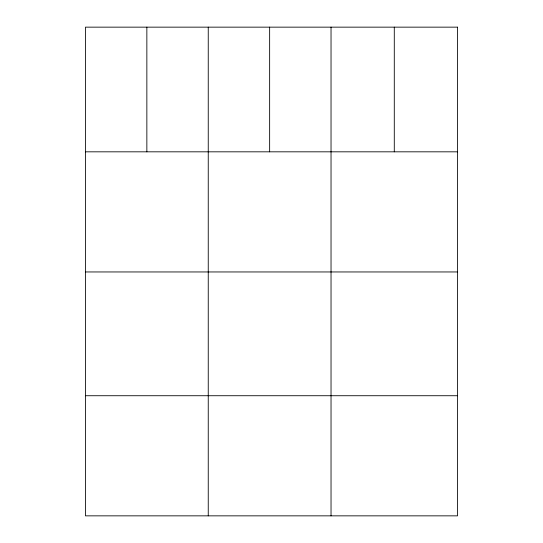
<?xml version="1.0" encoding="UTF-8"?>
<svg xmlns="http://www.w3.org/2000/svg" width="543" height="543" viewBox="0 0 543 543"><rect width="100%" height="100%" fill="white"/><g stroke="black" fill="none" stroke-linecap="round" stroke-linejoin="round"><path stroke-width="0.81" d="M85.468 151.823L457.532 151.823M85.468 271.955L457.532 271.955M85.468 395.725L457.532 395.725M394.286 27.15L394.286 151.823M331.033 27.15L331.033 515.85M269.64 27.15L269.64 151.823M208.247 27.15L208.247 515.85M146.854 27.15L146.854 151.823M457.532 27.15L85.468 27.15L85.468 515.85L457.532 515.85L457.532 27.15"/></g></svg>
